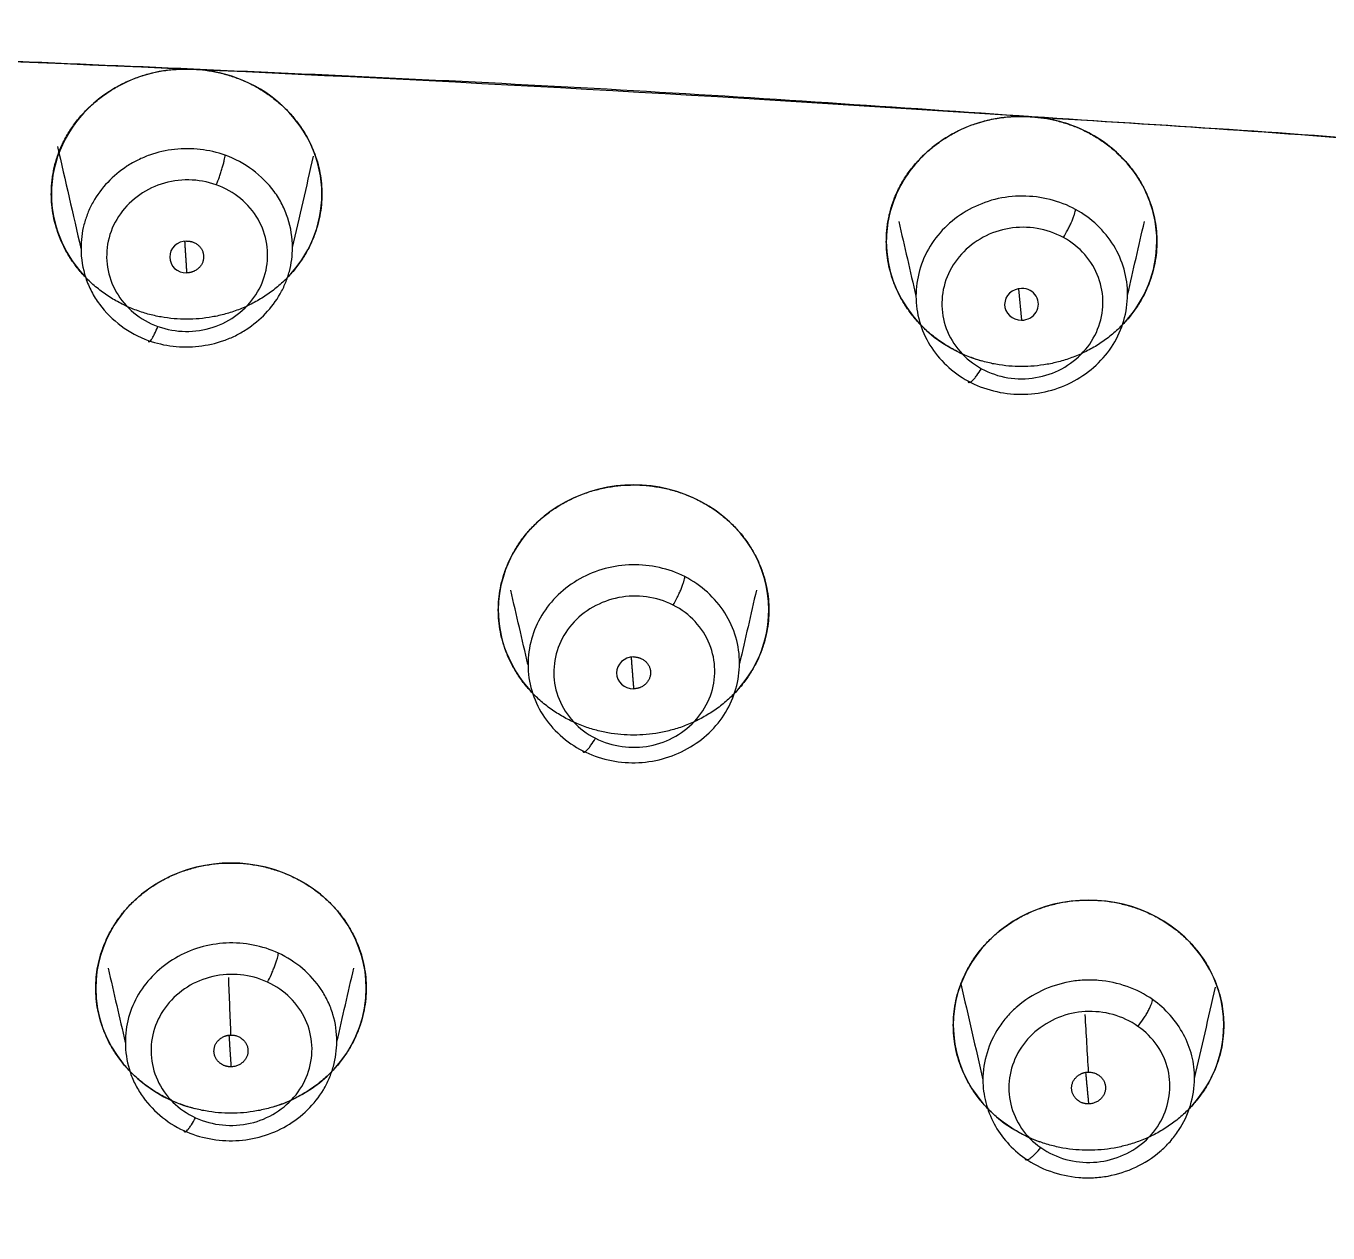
# Model space of a CAD drawing. Header units: millimetres. Extents: x 8883 to 11259, y -10160 to -6800.
# Drawn here: x 9752.94 to 9768.3, y -8339.94 to -8325.71 of the extents above; entities that cross this region are included whole.
import ezdxf

# ---------------------------------------------------------------- set-up
doc = ezdxf.new("R2010")
doc.units = ezdxf.units.MM
doc.layers.add('DIM', color=5, linetype='Continuous', lineweight=13)
doc.styles.add('ARIAL', font='arial.ttf')
doc.dimstyles.get("Standard").update_dxf_attribs({"dimtxt": 15, "dimasz": 15, "dimexe": 0.18, "dimexo": 0.0625, "dimgap": 4, "dimtad": 0, "dimdec": 1, "dimdsep": 46, "dimtxsty": 'ARIAL', "dimcen": 0, "dimclrd": 5, "dimclre": 5, "dimclrt": 5, "dimadec": 0, "dimazin": 0, "dimtfac": 1, "dimtdec": 1, "dimtofl": 0, "dimtmove": 0, "dimatfit": 3, "dimfxl": 1, "dimtolj": 1, "dimtzin": 0, "dimarcsym": 0})

# ---------------------------------------------------------------- blocks, each defined once
blk = doc.blocks.new('*D181')
at = {"layer": 'Defpoints', "color": 0, "transparency": 16777216}
for p in [(9790.112, -8262.466), (9790.112, -8375.129), (9680.114, -8375.98)]:
    blk.add_point(p, dxfattribs=at)
at = {"layer": 'DIM', "color": 5, "lineweight": -2, "transparency": 16777216}
for p, q in [((9680.114, -8375.917), (9680.114, -8262.286)), ((9790.112, -8375.067), (9790.112, -8262.286)), ((9698.114, -8262.466), (9711.106, -8262.466)), ((9772.112, -8262.466), (9759.12, -8262.466))]:
    blk.add_line(p, q, dxfattribs=at)
at = {"layer": 'DIM', "color": 5, "transparency": 16777216}
for points in [[(9698.114, -8259.466), (9698.114, -8265.466), (9680.114, -8262.466)], [(9772.112, -8259.466), (9772.112, -8265.466), (9790.112, -8262.466)]]:
    blk.add_solid(points, dxfattribs=at)
at = {"layer": 'DIM', "color": 5, "transparency": 16777216, "insert": (9735.113, -8262.466), "char_height": 18, "attachment_point": 5, "style": 'ARIAL'}
blk.add_mtext('\\A1;110', dxfattribs=at)
blk = doc.blocks.new('*D185')
at = {"layer": 'Defpoints', "color": 0, "transparency": 16777216}
for p in [(9678.596, -7626.145), (9989.37, -9683.127), (10114.894, -9683.127)]:
    blk.add_point(p, dxfattribs=at)
at = {"layer": 'DIM', "color": 5, "lineweight": -2, "transparency": 16777216}
for p, q in [((9678.658, -7626.145), (10115.074, -7626.145)), ((10114.894, -7644.145), (10114.894, -8614.508)), ((10114.894, -9665.127), (10114.894, -8694.764)), ((9989.433, -9683.127), (10115.074, -9683.127))]:
    blk.add_line(p, q, dxfattribs=at)
at = {"layer": 'DIM', "color": 5, "transparency": 16777216}
for points in [[(10111.894, -7644.145), (10117.894, -7644.145), (10114.894, -7626.145)], [(10111.894, -9665.127), (10117.894, -9665.127), (10114.894, -9683.127)]]:
    blk.add_solid(points, dxfattribs=at)
at = {"layer": 'DIM', "color": 5, "transparency": 16777216, "insert": (10114.894, -8654.636), "char_height": 18, "attachment_point": 5, "rotation": 90, "style": 'ARIAL'}
blk.add_mtext('\\A1;(2280)', dxfattribs=at)

msp = doc.modelspace()

# ---------------------------------------------------------------- linework, layer by layer
at = {"linetype": 'Continuous', "lineweight": 13}
msp.add_line((9764.65, -8328.808), (9764.685, -8329.18), dxfattribs=at)
at = {"linetype": 'Continuous', "lineweight": 18}
for centre, major_axis, ratio, start_param, end_param in [((9754.838, -8327.693), (1.595, 0), 0.924527, 1.520933, 3.141593), ((9754.838, -8327.693), (1.595, 0), 0.924527, 0, 1.520933), ((9754.838, -8327.693), (1.595, 0), 0.924527, 3.141593, 3.845113), ((9754.838, -8327.693), (1.595, 0), 0.924527, 5.543929, 6.283185), ((9754.838, -8328.434), (-0.2, -0.01), 0.939779, 4.666823, 7.808413), ((9764.685, -8328.252), (1.595, 0), 0.924527, 3.141593, 4.411385), ((9764.685, -8328.252), (1.595, 0), 0.924527, 5.564251, 6.283185), ((9764.685, -8328.992), (-0.199, -0.014), 0.939445, 4.644251, 7.785843), ((9764.685, -8328.992), (-0.199, -0.014), 0.939445, 1.502658, 4.644251), ((9760.109, -8332.596), (1.595, 0), 0.924527, 0, 3.141593), ((9760.109, -8332.596), (1.595, 0), 0.924527, 3.141593, 3.84207), ((9760.109, -8332.596), (1.595, 0), 0.924527, 5.544322, 6.283185), ((9760.109, -8333.337), (-0.2, -0.012), 0.938172, 4.655453, 7.797043), ((9755.361, -8337.054), (1.595, 0), 0.924527, 0, 3.141593), ((9765.475, -8337.491), (1.595, 0), 0.924527, 0, 3.141593), ((9755.361, -8337.054), (1.595, 0), 0.924527, 3.141593, 4.440985), ((9755.361, -8337.054), (1.595, 0), 0.924527, 5.030475, 6.283185), ((9765.475, -8337.491), (1.595, 0), 0.924527, 3.141593, 4.343645), ((9765.475, -8337.491), (1.595, 0), 0.924527, 5.5455, 6.283185)]:
    msp.add_ellipse(centre, major_axis=major_axis, ratio=ratio, start_param=start_param, end_param=end_param, dxfattribs=at)
for points, knots in [([(9784.725, -8333.932), (9784.566, -8332.516), (9784.334, -8331.238), (9783.876, -8329.53), (9783.705, -8328.995), (9783.421, -8328.244), (9783.321, -8328.003), (9783.114, -8327.537), (9783.024, -8327.349), (9782.364, -8326.089), (9781.712, -8325.192), (9780.552, -8324.02), (9780.134, -8323.657), (9779.237, -8322.988), (9778.728, -8322.667), (9777.289, -8321.883), (9776.201, -8321.453), (9774.377, -8320.948), (9773.737, -8320.803), (9772.73, -8320.62), (9772.214, -8320.537), (9771.592, -8320.456), (9771.32, -8320.425), (9771.138, -8320.404), (9771.018, -8320.392), (9769.942, -8320.281), (9768.677, -8320.173), (9766.403, -8320.004), (9765.582, -8319.947), (9764.257, -8319.859), (9763.571, -8319.815), (9762.729, -8319.763), (9762.36, -8319.74), (9762.111, -8319.725), (9762.016, -8319.719), (9741.842, -8318.508), (9721.878, -8318.652), (9701.968, -8320.141)], [0, 0, 0, 0, 0.0625, 0.0625, 0.09375, 0.09375, 0.109375, 0.109375, 0.125, 0.125, 0.1875, 0.1875, 0.21875, 0.21875, 0.25, 0.25, 0.3125, 0.3125, 0.34375, 0.34375, 0.359375, 0.367187, 0.371094, 0.371094, 0.375, 0.375, 0.4375, 0.4375, 0.46875, 0.46875, 0.484375, 0.492187, 0.496094, 0.496094, 0.5, 0.5, 1, 1, 1, 1]), ([(9768.086, -8318.742), (9768.157, -8318.747), (9768.315, -8318.759), (9768.576, -8318.778), (9768.884, -8318.801), (9769.238, -8318.829), (9769.6, -8318.858), (9769.951, -8318.888), (9770.27, -8318.916), (9770.577, -8318.946), (9770.872, -8318.975), (9771.178, -8319.008), (9771.556, -8319.051), (9772.065, -8319.115), (9772.745, -8319.212), (9773.475, -8319.336), (9774.061, -8319.454), (9774.457, -8319.542), (9774.742, -8319.609), (9775.061, -8319.688), (9775.414, -8319.781), (9775.801, -8319.891), (9776.22, -8320.019), (9776.67, -8320.168), (9777.139, -8320.336), (9777.612, -8320.522), (9778.078, -8320.721), (9778.537, -8320.934), (9778.988, -8321.162), (9779.43, -8321.404), (9779.77, -8321.607), (9780.021, -8321.766), (9780.195, -8321.881), (9780.39, -8322.014), (9780.605, -8322.168), (9780.838, -8322.343), (9781.087, -8322.54), (9781.338, -8322.749), (9781.577, -8322.961), (9781.794, -8323.163), (9781.991, -8323.355), (9782.201, -8323.569), (9782.454, -8323.841), (9782.777, -8324.212), (9783.18, -8324.72), (9783.577, -8325.287), (9783.856, -8325.743), (9784.014, -8326.018), (9784.103, -8326.178), (9784.208, -8326.374), (9784.327, -8326.605), (9784.458, -8326.873), (9784.618, -8327.219), (9784.791, -8327.624), (9784.965, -8328.069), (9785.123, -8328.509), (9785.268, -8328.952), (9785.404, -8329.408), (9785.5, -8329.763), (9785.571, -8330.042), (9785.627, -8330.273), (9785.69, -8330.547), (9785.748, -8330.815), (9785.79, -8331.024), (9785.818, -8331.163), (9785.831, -8331.233), (9785.835, -8331.256)], [0, 0, 0, 0, 0.008709, 0.019323, 0.031841, 0.046264, 0.062593, 0.076092, 0.089101, 0.101623, 0.113655, 0.125198, 0.13908, 0.159927, 0.187721, 0.222874, 0.250197, 0.260591, 0.272489, 0.285891, 0.300795, 0.317201, 0.335105, 0.354506, 0.375401, 0.396227, 0.417053, 0.437885, 0.458725, 0.479571, 0.500423, 0.507918, 0.516585, 0.526427, 0.537441, 0.549628, 0.562984, 0.577298, 0.590709, 0.603219, 0.614829, 0.625542, 0.64118, 0.662052, 0.688171, 0.724142, 0.75085, 0.757103, 0.765022, 0.774604, 0.785848, 0.798753, 0.813312, 0.835328, 0.856078, 0.875554, 0.896318, 0.917054, 0.93778, 0.944426, 0.954796, 0.968897, 0.981358, 0.990699, 0.996914, 1, 1, 1, 1]), ([(9785.835, -8331.256), (9785.465, -8329.252), (9784.856, -8327.502), (9783.587, -8325.264), (9783.104, -8324.582), (9782.019, -8323.344), (9781.456, -8322.818), (9777.956, -8320.222), (9773.733, -8319.035), (9768.086, -8318.742)], [0, 0, 0, 0, 0.25, 0.25, 0.375, 0.375, 0.5, 0.5, 1, 1, 1, 1]), ([(9701.968, -8320.141), (9702.073, -8320.134), (9702.286, -8320.118), (9702.609, -8320.094), (9702.939, -8320.07), (9703.275, -8320.045), (9703.618, -8320.021), (9703.968, -8319.996), (9704.325, -8319.971), (9704.688, -8319.946), (9705.058, -8319.921), (9705.435, -8319.896), (9705.819, -8319.87), (9706.209, -8319.845), (9706.607, -8319.819), (9707.01, -8319.794), (9707.421, -8319.768), (9707.838, -8319.742), (9708.263, -8319.716), (9708.693, -8319.691), (9709.131, -8319.665), (9709.575, -8319.64), (9710.027, -8319.614), (9710.485, -8319.589), (9710.949, -8319.564), (9711.421, -8319.539), (9711.899, -8319.514), (9712.384, -8319.489), (9712.875, -8319.465), (9714.289, -8319.396), (9716.46, -8319.299), (9719.228, -8319.196), (9721.512, -8319.123), (9723.312, -8319.074), (9725.382, -8319.025), (9727.832, -8318.979), (9730.768, -8318.944), (9733.543, -8318.928), (9735.976, -8318.928), (9738.118, -8318.938), (9740.022, -8318.955), (9741.761, -8318.978), (9743.34, -8319.004), (9744.762, -8319.031), (9746.195, -8319.063), (9747.762, -8319.103), (9749.461, -8319.152), (9751.287, -8319.213), (9753.113, -8319.28), (9755.061, -8319.361), (9757.13, -8319.456), (9759.057, -8319.554), (9760.663, -8319.642), (9761.83, -8319.71), (9762.764, -8319.767), (9763.417, -8319.808), (9763.966, -8319.843), (9764.403, -8319.871), (9764.832, -8319.9), (9765.191, -8319.923), (9765.541, -8319.946), (9765.923, -8319.971), (9766.315, -8319.997), (9766.699, -8320.023), (9767.017, -8320.045), (9767.269, -8320.062), (9767.455, -8320.075), (9767.656, -8320.09), (9767.9, -8320.108), (9768.218, -8320.131), (9768.56, -8320.158), (9768.925, -8320.187), (9769.293, -8320.218), (9769.634, -8320.248), (9769.918, -8320.274), (9770.141, -8320.295), (9770.355, -8320.316), (9770.639, -8320.345), (9771.129, -8320.399), (9771.721, -8320.474), (9772.283, -8320.557), (9772.696, -8320.625), (9773.033, -8320.685), (9773.369, -8320.75), (9773.702, -8320.818), (9774.032, -8320.891), (9774.29, -8320.952), (9774.498, -8321.003), (9774.674, -8321.048), (9774.908, -8321.111), (9775.254, -8321.208), (9775.622, -8321.319), (9775.965, -8321.432), (9776.229, -8321.523), (9776.499, -8321.622), (9776.817, -8321.744), (9777.18, -8321.895), (9777.646, -8322.103), (9778.154, -8322.354), (9778.645, -8322.627), (9779.067, -8322.884), (9779.477, -8323.156), (9779.925, -8323.483), (9780.276, -8323.771), (9780.528, -8323.996), (9780.678, -8324.135), (9780.836, -8324.287), (9781, -8324.454), (9781.171, -8324.636), (9781.348, -8324.833), (9781.586, -8325.114), (9781.851, -8325.451), (9782.108, -8325.811), (9782.287, -8326.08), (9782.396, -8326.253), (9782.468, -8326.371), (9782.528, -8326.47), (9782.597, -8326.587), (9782.672, -8326.717), (9782.752, -8326.861), (9782.837, -8327.019), (9782.926, -8327.19), (9783.019, -8327.376), (9783.115, -8327.576), (9783.223, -8327.812), (9783.34, -8328.081), (9783.461, -8328.378), (9783.575, -8328.677), (9783.683, -8328.978), (9783.793, -8329.306), (9783.903, -8329.663), (9784.012, -8330.046), (9784.112, -8330.429), (9784.193, -8330.765), (9784.26, -8331.066), (9784.318, -8331.343), (9784.38, -8331.654), (9784.443, -8331.999), (9784.507, -8332.376), (9784.567, -8332.754), (9784.617, -8333.104), (9784.657, -8333.395), (9784.687, -8333.626), (9784.709, -8333.799), (9784.72, -8333.894), (9784.725, -8333.932)], [0, 0, 0, 0, 0.003472, 0.007017, 0.010637, 0.01433, 0.018097, 0.021937, 0.025852, 0.02984, 0.033902, 0.038037, 0.042247, 0.04653, 0.050887, 0.055317, 0.059822, 0.0644, 0.069052, 0.073777, 0.078576, 0.083449, 0.088396, 0.093417, 0.098511, 0.103679, 0.108921, 0.114236, 0.119626, 0.125089, 0.160702, 0.191013, 0.216023, 0.235732, 0.250139, 0.284029, 0.316164, 0.346545, 0.375171, 0.396039, 0.416876, 0.437683, 0.453146, 0.468719, 0.484401, 0.500192, 0.520195, 0.540196, 0.560198, 0.5802, 0.604203, 0.628208, 0.643578, 0.657016, 0.666611, 0.674304, 0.678514, 0.684677, 0.688697, 0.692631, 0.696479, 0.700242, 0.705178, 0.709391, 0.712881, 0.715648, 0.717693, 0.719014, 0.722251, 0.725746, 0.729498, 0.733507, 0.737772, 0.741635, 0.744757, 0.747138, 0.749003, 0.751818, 0.756496, 0.765216, 0.771444, 0.775187, 0.778965, 0.78272, 0.786453, 0.790166, 0.793858, 0.795209, 0.797216, 0.799881, 0.803205, 0.809074, 0.81258, 0.815166, 0.818342, 0.822108, 0.826464, 0.831409, 0.839099, 0.845366, 0.850215, 0.855686, 0.861929, 0.868947, 0.871095, 0.873417, 0.875915, 0.878589, 0.881439, 0.884464, 0.887665, 0.894134, 0.899238, 0.902978, 0.905355, 0.90637, 0.907783, 0.909363, 0.911112, 0.913028, 0.915112, 0.917363, 0.919783, 0.922371, 0.925129, 0.928901, 0.932663, 0.936416, 0.940159, 0.943891, 0.948627, 0.953326, 0.957983, 0.9626, 0.965548, 0.968894, 0.972636, 0.976774, 0.981307, 0.986188, 0.990362, 0.99383, 0.996592, 0.998649, 1, 1, 1, 1]), ([(9768.078, -8319.735), (9768.078, -8319.735), (9769.47, -8319.839), (9772.257, -8320.053), (9776.321, -8320.978), (9780.051, -8322.786), (9783.689, -8326.761), (9784.624, -8330.63), (9784.949, -8333.182)], [0, 0, 0, 0, 0.000003, 0.166669, 0.333335, 0.500001, 0.666668, 1, 1, 1, 1]), ([(9784.947, -8333.182), (9784.889, -8332.749), (9784.73, -8331.678), (9784.369, -8329.973), (9783.761, -8328.1), (9782.634, -8325.71), (9780.865, -8323.58), (9778.532, -8322.06), (9776.603, -8321.2), (9774.591, -8320.592), (9772.546, -8320.176), (9770.821, -8319.961), (9769.434, -8319.838), (9768.636, -8319.777), (9768.184, -8319.743), (9768.078, -8319.735)], [0, 0, 0, 0, 0.05767, 0.142155, 0.226639, 0.311123, 0.480092, 0.564576, 0.649061, 0.733545, 0.818029, 0.902513, 0.944756, 0.986998, 1, 1, 1, 1]), ([(9782.947, -8331.186), (9782.941, -8331.161), (9782.93, -8331.113), (9782.913, -8331.04), (9782.896, -8330.967), (9782.879, -8330.894), (9782.861, -8330.822), (9782.843, -8330.749), (9782.825, -8330.677), (9782.806, -8330.604), (9782.787, -8330.532), (9782.768, -8330.459), (9782.749, -8330.387), (9782.729, -8330.315), (9782.709, -8330.243), (9782.689, -8330.171), (9782.668, -8330.099), (9782.647, -8330.027), (9782.626, -8329.956), (9782.604, -8329.884), (9782.582, -8329.813), (9782.56, -8329.741), (9782.537, -8329.67), (9782.514, -8329.599), (9782.491, -8329.528), (9782.467, -8329.457), (9782.443, -8329.386), (9782.419, -8329.316), (9782.394, -8329.245), (9782.369, -8329.175), (9782.338, -8329.089), (9782.279, -8328.929), (9782.166, -8328.638), (9781.971, -8328.176), (9781.753, -8327.722), (9781.54, -8327.326), (9781.341, -8326.98), (9781.104, -8326.606), (9780.88, -8326.289), (9780.72, -8326.078), (9780.612, -8325.942), (9780.503, -8325.808), (9780.379, -8325.664), (9780.24, -8325.507), (9780.082, -8325.337), (9779.908, -8325.159), (9779.717, -8324.975), (9779.511, -8324.786), (9779.299, -8324.603), (9779.08, -8324.425), (9778.867, -8324.262), (9778.663, -8324.114), (9778.469, -8323.98), (9778.288, -8323.861), (9778.12, -8323.756), (9777.968, -8323.665), (9777.813, -8323.575), (9777.649, -8323.485), (9777.475, -8323.393), (9777.293, -8323.3), (9777.108, -8323.21), (9776.922, -8323.123), (9776.735, -8323.039), (9776.545, -8322.957), (9776.231, -8322.827), (9775.786, -8322.658), (9775.204, -8322.463), (9774.611, -8322.287), (9774.009, -8322.131), (9773.4, -8321.991), (9772.783, -8321.868), (9772.151, -8321.759), (9771.483, -8321.662), (9770.761, -8321.573), (9769.973, -8321.492), (9769.209, -8321.426), (9768.559, -8321.375), (9768.116, -8321.341), (9767.89, -8321.324), (9767.811, -8321.318)], [0, 0, 0, 0, 0.003953, 0.007905, 0.011857, 0.015809, 0.019759, 0.02371, 0.027659, 0.031609, 0.035557, 0.039505, 0.043452, 0.047398, 0.051343, 0.055288, 0.059232, 0.063175, 0.067118, 0.071059, 0.075, 0.07894, 0.082879, 0.086817, 0.090755, 0.094692, 0.098628, 0.102563, 0.106498, 0.110432, 0.114365, 0.120894, 0.137304, 0.163584, 0.199756, 0.216299, 0.233918, 0.262115, 0.285265, 0.294207, 0.303127, 0.312024, 0.320898, 0.332421, 0.344294, 0.356517, 0.370682, 0.384888, 0.399138, 0.413433, 0.427781, 0.439693, 0.451588, 0.463469, 0.472381, 0.481313, 0.490263, 0.499232, 0.509447, 0.519667, 0.529889, 0.540114, 0.550341, 0.560569, 0.570795, 0.601018, 0.631379, 0.661883, 0.69253, 0.723315, 0.754256, 0.785378, 0.817926, 0.853633, 0.892515, 0.93461, 0.966572, 0.98837, 1, 1, 1, 1]), ([(9767.811, -8321.318), (9770.003, -8321.449), (9771.921, -8321.694), (9774.382, -8322.235), (9775.134, -8322.444), (9776.158, -8322.801), (9776.483, -8322.928), (9776.943, -8323.128), (9777.093, -8323.196), (9777.383, -8323.337), (9777.488, -8323.39), (9780.41, -8324.973), (9782.173, -8327.541), (9782.947, -8331.186)], [0, 0, 0, 0, 0.25, 0.25, 0.375, 0.375, 0.4375, 0.4375, 0.46875, 0.46875, 0.5, 0.5, 1, 1, 1, 1]), ([(9764.807, -8326.781), (9763.219, -8326.673), (9759.984, -8326.448), (9756.626, -8326.296), (9754.917, -8326.22)], [0, 0, 0, 0, 0.5, 1, 1, 1, 1]), ([(9764.807, -8326.781), (9764.698, -8326.773), (9764.588, -8326.776), (9764.371, -8326.802), (9764.263, -8326.826), (9764.057, -8326.892), (9763.957, -8326.936), (9763.769, -8327.04), (9763.682, -8327.101), (9763.521, -8327.239), (9763.448, -8327.315), (9763.321, -8327.48), (9763.267, -8327.569), (9763.18, -8327.754), (9763.146, -8327.851), (9763.101, -8328.049), (9763.09, -8328.15), (9763.09, -8328.252)], [0, 0, 0, 0, 0.125, 0.125, 0.25, 0.25, 0.375, 0.375, 0.5, 0.5, 0.625, 0.625, 0.75, 0.75, 0.875, 0.875, 1, 1, 1, 1]), ([(9769.417, -8327.111), (9768.665, -8327.038), (9767.142, -8326.929), (9765.59, -8326.834), (9764.807, -8326.781)], [0, 0, 0, 0, 0.5, 1, 1, 1, 1]), ([(9766.281, -8328.252), (9766.281, -8328.16), (9766.271, -8328.068), (9766.234, -8327.887), (9766.207, -8327.799), (9766.134, -8327.628), (9766.089, -8327.545), (9765.984, -8327.39), (9765.923, -8327.317), (9765.788, -8327.182), (9765.714, -8327.12), (9765.554, -8327.011), (9765.468, -8326.963), (9765.29, -8326.884), (9765.196, -8326.851), (9765.004, -8326.804), (9764.906, -8326.788), (9764.807, -8326.781)], [0, 0, 0, 0, 0.125, 0.125, 0.25, 0.25, 0.375, 0.375, 0.5, 0.5, 0.625, 0.625, 0.75, 0.75, 0.875, 0.875, 1, 1, 1, 1]), ([(9755.188, -8327.584), (9755.2, -8327.555), (9755.219, -8327.506), (9755.243, -8327.436), (9755.259, -8327.384), (9755.273, -8327.336), (9755.283, -8327.294), (9755.289, -8327.259), (9755.291, -8327.241), (9755.292, -8327.234)], [0, 0, 0, 0, 0.249993, 0.375081, 0.500168, 0.625255, 0.750343, 0.87543, 1, 1, 1, 1]), ([(9765.178, -8328.204), (9765.194, -8328.177), (9765.221, -8328.131), (9765.254, -8328.066), (9765.277, -8328.017), (9765.295, -8327.972), (9765.31, -8327.931), (9765.319, -8327.898), (9765.322, -8327.881), (9765.322, -8327.873)], [0, 0, 0, 0, 0.249982, 0.375064, 0.500146, 0.625228, 0.75031, 0.875392, 1, 1, 1, 1]), ([(9753.592, -8328.335), (9753.592, -8328.452), (9753.611, -8328.568), (9753.666, -8328.735), (9753.689, -8328.789), (9753.743, -8328.894), (9753.774, -8328.944), (9753.881, -8329.087), (9753.967, -8329.173), (9754.162, -8329.318), (9754.27, -8329.376), (9754.386, -8329.418)], [0, 0, 0, 0, 0.25, 0.25, 0.375, 0.375, 0.5, 0.5, 0.75, 0.75, 1, 1, 1, 1]), ([(9754.386, -8329.418), (9754.574, -8329.485), (9754.78, -8329.508), (9755.081, -8329.475), (9755.18, -8329.453), (9755.322, -8329.403), (9755.368, -8329.384), (9755.457, -8329.34), (9755.587, -8329.266), (9755.701, -8329.171), (9755.836, -8329.03), (9755.894, -8328.952), (9755.965, -8328.826), (9755.986, -8328.783), (9756.022, -8328.695), (9756.068, -8328.56), (9756.086, -8328.418), (9756.086, -8328.323)], [0, 0, 0, 0, 0.25, 0.25, 0.375, 0.375, 0.4375, 0.4375, 0.5, 0.625, 0.625, 0.75, 0.75, 0.8125, 0.8125, 0.875, 1, 1, 1, 1]), ([(9763.44, -8328.897), (9763.44, -8328.998), (9763.454, -8329.098), (9763.509, -8329.292), (9763.551, -8329.386), (9763.658, -8329.56), (9763.724, -8329.64), (9763.875, -8329.783), (9763.96, -8329.846), (9764.053, -8329.896)], [0, 0, 0, 0, 0.25, 0.25, 0.5, 0.5, 0.75, 0.75, 1, 1, 1, 1]), ([(9764.053, -8329.896), (9764.146, -8329.947), (9764.248, -8329.986), (9764.459, -8330.039), (9764.568, -8330.053), (9764.787, -8330.053), (9764.896, -8330.041), (9765.108, -8329.987), (9765.209, -8329.947), (9765.399, -8329.844), (9765.487, -8329.781), (9765.643, -8329.636), (9765.711, -8329.555), (9765.875, -8329.289), (9765.933, -8329.084), (9765.935, -8328.879)], [0, 0, 0, 0, 0.125, 0.125, 0.25, 0.25, 0.375, 0.375, 0.5, 0.5, 0.625, 0.625, 0.75, 0.75, 1, 1, 1, 1]), ([(9754.386, -8329.418), (9754.387, -8329.423), (9754.389, -8329.431), (9754.396, -8329.435), (9754.407, -8329.427), (9754.422, -8329.409), (9754.44, -8329.379), (9754.467, -8329.329), (9754.487, -8329.283), (9754.499, -8329.253)], [0, 0, 0, 0, 0.124657, 0.249732, 0.374807, 0.499882, 0.624957, 0.750032, 1, 1, 1, 1]), ([(9764.053, -8329.896), (9764.053, -8329.901), (9764.056, -8329.91), (9764.067, -8329.915), (9764.082, -8329.909), (9764.104, -8329.893), (9764.129, -8329.867), (9764.166, -8329.821), (9764.194, -8329.779), (9764.212, -8329.751)], [0, 0, 0, 0, 0.124711, 0.249779, 0.374846, 0.499913, 0.62498, 0.750047, 1, 1, 1, 1]), ([(9760.576, -8332.539), (9760.592, -8332.512), (9760.617, -8332.465), (9760.649, -8332.399), (9760.67, -8332.349), (9760.688, -8332.303), (9760.701, -8332.262), (9760.71, -8332.228), (9760.713, -8332.211), (9760.714, -8332.203)], [0, 0, 0, 0, 0.249968, 0.375042, 0.500117, 0.625191, 0.750266, 0.875341, 1, 1, 1, 1]), ([(9758.864, -8333.24), (9758.864, -8333.344), (9758.878, -8333.447), (9758.937, -8333.646), (9758.981, -8333.742), (9759.094, -8333.919), (9759.164, -8334.001), (9759.322, -8334.145), (9759.412, -8334.207), (9759.509, -8334.256)], [0, 0, 0, 0, 0.25, 0.25, 0.5, 0.5, 0.75, 0.75, 1, 1, 1, 1]), ([(9759.509, -8334.256), (9759.603, -8334.304), (9759.704, -8334.34), (9759.914, -8334.387), (9760.022, -8334.398), (9760.237, -8334.395), (9760.345, -8334.38), (9760.552, -8334.324), (9760.652, -8334.283), (9760.837, -8334.179), (9760.923, -8334.116), (9761.075, -8333.972), (9761.141, -8333.891), (9761.301, -8333.629), (9761.357, -8333.427), (9761.358, -8333.225)], [0, 0, 0, 0, 0.125, 0.125, 0.25, 0.25, 0.375, 0.375, 0.5, 0.5, 0.625, 0.625, 0.75, 0.75, 1, 1, 1, 1]), ([(9759.509, -8334.256), (9759.509, -8334.262), (9759.512, -8334.27), (9759.522, -8334.274), (9759.537, -8334.269), (9759.557, -8334.252), (9759.581, -8334.226), (9759.615, -8334.179), (9759.643, -8334.137), (9759.659, -8334.108)], [0, 0, 0, 0, 0.124735, 0.249799, 0.374863, 0.499927, 0.62499, 0.750054, 1, 1, 1, 1]), ([(9755.791, -8336.983), (9755.806, -8336.956), (9755.83, -8336.908), (9755.859, -8336.84), (9755.879, -8336.79), (9755.896, -8336.742), (9755.913, -8336.687), (9755.919, -8336.656), (9755.92, -8336.641)], [0, 0, 0, 0, 0.249962, 0.375034, 0.500106, 0.625178, 0.750249, 1, 1, 1, 1]), ([(9766.058, -8337.505), (9766.078, -8337.48), (9766.11, -8337.437), (9766.15, -8337.375), (9766.177, -8337.329), (9766.199, -8337.285), (9766.222, -8337.233), (9766.23, -8337.204), (9766.231, -8337.19)], [0, 0, 0, 0, 0.249963, 0.375035, 0.500107, 0.625179, 0.750251, 1, 1, 1, 1]), ([(9754.115, -8337.696), (9754.115, -8337.804), (9754.131, -8337.911), (9754.178, -8338.066), (9754.197, -8338.116), (9754.244, -8338.214), (9754.271, -8338.261), (9754.363, -8338.398), (9754.437, -8338.481), (9754.606, -8338.625), (9754.702, -8338.687), (9754.804, -8338.734)], [0, 0, 0, 0, 0.25, 0.25, 0.375, 0.375, 0.5, 0.5, 0.75, 0.75, 1, 1, 1, 1]), ([(9754.804, -8338.734), (9754.993, -8338.821), (9755.207, -8338.861), (9755.524, -8338.847), (9755.629, -8338.83), (9755.831, -8338.771), (9755.927, -8338.729), (9756.107, -8338.624), (9756.19, -8338.561), (9756.336, -8338.418), (9756.4, -8338.338), (9756.477, -8338.209), (9756.5, -8338.164), (9756.539, -8338.072), (9756.556, -8338.025), (9756.595, -8337.882), (9756.609, -8337.783), (9756.609, -8337.684)], [0, 0, 0, 0, 0.25, 0.25, 0.375, 0.375, 0.5, 0.5, 0.625, 0.625, 0.75, 0.75, 0.8125, 0.8125, 0.875, 0.875, 1, 1, 1, 1]), ([(9764.229, -8338.137), (9764.229, -8338.181), (9764.232, -8338.226), (9764.243, -8338.314), (9764.252, -8338.358), (9764.285, -8338.488), (9764.318, -8338.573), (9764.447, -8338.812), (9764.571, -8338.953), (9764.723, -8339.06)], [0, 0, 0, 0, 0.125, 0.125, 0.25, 0.25, 0.5, 0.5, 1, 1, 1, 1]), ([(9764.723, -8339.06), (9764.815, -8339.124), (9764.917, -8339.176), (9765.132, -8339.252), (9765.246, -8339.276), (9765.418, -8339.291), (9765.476, -8339.292), (9765.591, -8339.287), (9765.648, -8339.28), (9765.818, -8339.249), (9765.928, -8339.213), (9766.134, -8339.116), (9766.231, -8339.054), (9766.359, -8338.945), (9766.399, -8338.906), (9766.473, -8338.823), (9766.507, -8338.779), (9766.598, -8338.641), (9766.644, -8338.541), (9766.708, -8338.334), (9766.725, -8338.226), (9766.725, -8338.118)], [0, 0, 0, 0, 0.125, 0.125, 0.25, 0.25, 0.3125, 0.3125, 0.375, 0.375, 0.5, 0.5, 0.625, 0.625, 0.6875, 0.6875, 0.75, 0.75, 0.875, 0.875, 1, 1, 1, 1]), ([(9754.804, -8338.734), (9754.806, -8338.745), (9754.812, -8338.754), (9754.83, -8338.745), (9754.849, -8338.728), (9754.871, -8338.701), (9754.903, -8338.654), (9754.928, -8338.611), (9754.943, -8338.582)], [0, 0, 0, 0, 0.249796, 0.374861, 0.499925, 0.624989, 0.750053, 1, 1, 1, 1]), ([(9764.723, -8339.06), (9764.725, -8339.071), (9764.734, -8339.081), (9764.759, -8339.076), (9764.784, -8339.063), (9764.813, -8339.04), (9764.857, -8338.999), (9764.891, -8338.961), (9764.912, -8338.935)], [0, 0, 0, 0, 0.249803, 0.374866, 0.499929, 0.624992, 0.750055, 1, 1, 1, 1])]:
    msp.add_open_spline(points, degree=3, knots=knots, dxfattribs=at)
for points in [[(9754.917, -8326.22), (9753.34, -8326.15), (9750.133, -8326.016), (9746.83, -8325.928), (9745.151, -8325.891)], [(9745.151, -8325.891), (9748.408, -8325.965), (9751.664, -8326.074), (9754.917, -8326.22)], [(9754.917, -8326.22), (9758.216, -8326.369), (9761.512, -8326.555), (9764.807, -8326.781)], [(9764.807, -8326.781), (9766.344, -8326.88), (9767.882, -8326.968), (9769.417, -8327.111)], [(9753.314, -8327.13), (9753.406, -8327.531), (9753.498, -8327.933), (9753.591, -8328.335)], [(9756.087, -8328.324), (9756.17, -8327.964), (9756.252, -8327.605), (9756.335, -8327.246)], [(9755.188, -8327.584), (9755.08, -8327.546), (9754.866, -8327.507), (9754.53, -8327.558), (9754.242, -8327.709), (9754.018, -8327.947), (9753.894, -8328.242), (9753.886, -8328.559), (9753.99, -8328.855), (9754.204, -8329.107), (9754.392, -8329.213), (9754.499, -8329.253)], [(9754.499, -8329.253), (9754.608, -8329.29), (9754.822, -8329.33), (9755.157, -8329.279), (9755.446, -8329.128), (9755.67, -8328.889), (9755.793, -8328.595), (9755.802, -8328.278), (9755.698, -8327.981), (9755.484, -8327.729), (9755.296, -8327.624), (9755.188, -8327.584)], [(9763.237, -8328.016), (9763.304, -8328.31), (9763.372, -8328.603), (9763.439, -8328.897)], [(9765.178, -8328.204), (9765.078, -8328.151), (9764.873, -8328.08), (9764.534, -8328.08), (9764.223, -8328.186), (9763.961, -8328.389), (9763.789, -8328.662), (9763.726, -8328.973), (9763.778, -8329.282), (9763.946, -8329.563), (9764.113, -8329.695), (9764.212, -8329.751)], [(9765.936, -8328.879), (9766.002, -8328.591), (9766.068, -8328.304), (9766.134, -8328.016)], [(9764.212, -8329.751), (9764.312, -8329.804), (9764.517, -8329.875), (9764.856, -8329.874), (9765.167, -8329.768), (9765.428, -8329.566), (9765.601, -8329.293), (9765.663, -8328.981), (9765.612, -8328.672), (9765.444, -8328.391), (9765.277, -8328.259), (9765.178, -8328.204)], [(9758.863, -8333.24), (9758.796, -8332.947), (9758.728, -8332.654), (9758.661, -8332.361)], [(9761.558, -8332.361), (9761.492, -8332.649), (9761.426, -8332.937), (9761.359, -8333.225)], [(9760.576, -8332.539), (9760.474, -8332.488), (9760.267, -8332.423), (9759.928, -8332.433), (9759.621, -8332.547), (9759.365, -8332.756), (9759.202, -8333.033), (9759.149, -8333.345), (9759.211, -8333.652), (9759.387, -8333.928), (9759.558, -8334.055), (9759.659, -8334.108)], [(9759.659, -8334.108), (9759.761, -8334.158), (9759.968, -8334.224), (9760.307, -8334.214), (9760.614, -8334.1), (9760.87, -8333.891), (9761.033, -8333.614), (9761.086, -8333.301), (9761.024, -8332.995), (9760.848, -8332.719), (9760.677, -8332.591), (9760.576, -8332.539)], [(9753.912, -8336.818), (9753.979, -8337.111), (9754.047, -8337.404), (9754.114, -8337.696)], [(9756.611, -8337.684), (9756.677, -8337.396), (9756.743, -8337.107), (9756.809, -8336.818)], [(9755.791, -8336.983), (9755.687, -8336.937), (9755.478, -8336.879), (9755.139, -8336.901), (9754.837, -8337.026), (9754.591, -8337.244), (9754.44, -8337.526), (9754.4, -8337.84), (9754.475, -8338.143), (9754.663, -8338.412), (9754.84, -8338.533), (9754.943, -8338.582)], [(9754.943, -8338.582), (9755.047, -8338.628), (9755.256, -8338.686), (9755.595, -8338.664), (9755.897, -8338.539), (9756.144, -8338.321), (9756.295, -8338.039), (9756.334, -8337.725), (9756.26, -8337.422), (9756.071, -8337.153), (9755.895, -8337.032), (9755.791, -8336.983)], [(9763.969, -8337.005), (9764.056, -8337.382), (9764.142, -8337.76), (9764.229, -8338.137)], [(9766.726, -8338.118), (9766.808, -8337.76), (9766.89, -8337.402), (9766.972, -8337.044)], [(9766.058, -8337.505), (9765.966, -8337.441), (9765.771, -8337.349), (9765.434, -8337.313), (9765.113, -8337.385), (9764.829, -8337.558), (9764.625, -8337.81), (9764.525, -8338.112), (9764.538, -8338.423), (9764.67, -8338.72), (9764.82, -8338.869), (9764.912, -8338.935)], [(9764.912, -8338.935), (9765.005, -8338.998), (9765.199, -8339.09), (9765.536, -8339.126), (9765.857, -8339.054), (9766.141, -8338.882), (9766.345, -8338.629), (9766.445, -8338.327), (9766.432, -8338.016), (9766.3, -8337.719), (9766.15, -8337.57), (9766.058, -8337.505)]]:
    msp.add_open_spline(points, degree=3, dxfattribs=at)
for points, weights in [([(9753.242, -8327.693), (9753.242, -8327.06), (9754.234, -8326.188), (9754.917, -8326.22)], [1, 0.919037438875, 0.919037438875, 1]), ([(9754.917, -8326.22), (9756.433, -8326.29), (9756.433, -8327.693)], [1, 0.72451443399, 1]), ([(9764.807, -8326.781), (9766.281, -8326.885), (9766.281, -8328.252)], [1, 0.733545658273, 1]), ([(9760.109, -8333.149), (9760.192, -8333.149), (9760.309, -8333.258), (9760.309, -8333.413), (9760.192, -8333.524), (9760.109, -8333.525)], [1, 0.923879429146, 0.923879429146, 0.923879429146, 0.923879429146, 1])]:
    msp.add_rational_spline(points, weights, degree=2, dxfattribs=at)
for points, weights, knots in [([(9763.09, -8328.252), (9763.09, -8327.608), (9764.112, -8326.732), (9764.807, -8326.781)], [1, 0.916416364064, 0.916418531666, 1], [0, 0, 0, 0.500003, 1, 1, 1]), ([(9756.433, -8327.693), (9756.433, -8329.168), (9754.838, -8329.168), (9753.242, -8329.168), (9753.242, -8327.693)], [1, 0.707106781187, 1, 0.707106781187, 1], [0, 0, 0, 0.5, 0.5, 1, 1, 1]), ([(9754.838, -8328.246), (9754.92, -8328.245), (9755.038, -8328.355), (9755.038, -8328.51), (9754.92, -8328.621), (9754.838, -8328.622)], [1, 0.923879143903, 0.923879143902, 0.923879143902, 0.923880180192, 1], [0, 0, 0, 0.25, 0.500001, 0.750001, 1, 1, 1]), ([(9766.281, -8328.252), (9766.281, -8329.726), (9764.685, -8329.726), (9763.09, -8329.726), (9763.09, -8328.252)], [1, 0.707106781187, 1, 0.707106781187, 1], [0, 0, 0, 0.5, 0.5, 1, 1, 1]), ([(9758.514, -8332.596), (9758.514, -8331.122), (9760.109, -8331.122), (9761.705, -8331.122), (9761.705, -8332.596)], [1, 0.707106781187, 1, 0.707106781187, 1], [0, 0, 0, 0.5, 0.5, 1, 1, 1]), ([(9761.705, -8332.596), (9761.705, -8334.071), (9760.109, -8334.071), (9758.514, -8334.071), (9758.514, -8332.596)], [1, 0.707106781187, 1, 0.707106781187, 1], [0, 0, 0, 0.5, 0.5, 1, 1, 1]), ([(9753.766, -8337.054), (9753.766, -8335.579), (9755.361, -8335.579), (9756.956, -8335.579), (9756.956, -8337.054)], [1, 0.707106781187, 1, 0.707106781187, 1], [0, 0, 0, 0.5, 0.5, 1, 1, 1]), ([(9763.88, -8337.491), (9763.88, -8336.016), (9765.475, -8336.016), (9767.07, -8336.016), (9767.07, -8337.491)], [1, 0.707106781187, 1, 0.707106781187, 1], [0, 0, 0, 0.5, 0.5, 1, 1, 1]), ([(9756.956, -8337.054), (9756.956, -8338.529), (9755.361, -8338.529), (9753.766, -8338.529), (9753.766, -8337.054)], [1, 0.707106781187, 1, 0.707106781187, 1], [0, 0, 0, 0.5, 0.5, 1, 1, 1]), ([(9755.361, -8337.982), (9755.277, -8337.983), (9755.159, -8337.871), (9755.162, -8337.715), (9755.281, -8337.608), (9755.361, -8337.607)], [1, 0.922369618366, 0.922369618366, 0.922369618366, 0.922369618366, 0.993816229655], [0, 0, 0, 0.252567, 0.505134, 0.757701, 1, 1, 1]), ([(9755.361, -8337.607), (9755.561, -8337.606), (9755.561, -8337.794), (9755.561, -8337.981), (9755.361, -8337.982)], [1, 0.70710720455, 1, 0.707106781187, 1], [0, 0, 0, 0.5, 0.5, 1, 1, 1]), ([(9767.07, -8337.491), (9767.07, -8338.966), (9765.475, -8338.966), (9763.88, -8338.966), (9763.88, -8337.491)], [1, 0.707106781187, 1, 0.707106781187, 1], [0, 0, 0, 0.5, 0.5, 1, 1, 1]), ([(9765.475, -8338.419), (9765.392, -8338.42), (9765.274, -8338.309), (9765.277, -8338.152), (9765.395, -8338.045), (9765.475, -8338.044)], [1, 0.922369618365, 0.922369618365, 0.922369618365, 0.922369618365, 0.993816206022], [0, 0, 0, 0.252567, 0.505134, 0.757701, 1, 1, 1]), ([(9765.475, -8338.044), (9765.675, -8338.043), (9765.675, -8338.23), (9765.675, -8338.417), (9765.475, -8338.419)], [1, 0.707107226233, 1, 0.707106781187, 1], [0, 0, 0, 0.5, 0.5, 1, 1, 1])]:
    msp.add_rational_spline(points, weights, degree=2, knots=knots, dxfattribs=at)
at = {"linetype": 'Continuous', "lineweight": 13}
for points, knots in [([(9755.292, -8327.234), (9755.104, -8327.166), (9754.794, -8327.133), (9754.496, -8327.199), (9754.354, -8327.249), (9754.308, -8327.269), (9754.219, -8327.313), (9754.089, -8327.387), (9753.974, -8327.483), (9753.84, -8327.625), (9753.781, -8327.704), (9753.71, -8327.83), (9753.689, -8327.873), (9753.654, -8327.962), (9753.609, -8328.098), (9753.592, -8328.24), (9753.592, -8328.335)], [0, 0, 0, 0, 0.25, 0.375, 0.375, 0.4375, 0.4375, 0.5, 0.625, 0.625, 0.75, 0.75, 0.8125, 0.8125, 0.875, 1, 1, 1, 1]), ([(9756.086, -8328.323), (9756.086, -8328.206), (9756.068, -8328.089), (9756.014, -8327.921), (9755.991, -8327.866), (9755.937, -8327.761), (9755.779, -8327.509), (9755.524, -8327.318), (9755.292, -8327.234)], [0, 0, 0, 0, 0.25, 0.25, 0.375, 0.375, 0.5, 1, 1, 1, 1]), ([(9765.322, -8327.873), (9765.134, -8327.771), (9764.915, -8327.717), (9764.586, -8327.716), (9764.477, -8327.729), (9764.265, -8327.782), (9764.163, -8327.823), (9763.878, -8327.979), (9763.716, -8328.129), (9763.552, -8328.396), (9763.51, -8328.492), (9763.454, -8328.691), (9763.44, -8328.794), (9763.44, -8328.897)], [0, 0, 0, 0, 0.25, 0.25, 0.375, 0.375, 0.5, 0.5, 0.75, 0.75, 0.875, 0.875, 1, 1, 1, 1]), ([(9765.935, -8328.879), (9765.936, -8328.778), (9765.922, -8328.676), (9765.867, -8328.481), (9765.742, -8328.199), (9765.508, -8327.975), (9765.322, -8327.873)], [0, 0, 0, 0, 0.25, 0.25, 0.5, 1, 1, 1, 1]), ([(9760.714, -8332.203), (9760.525, -8332.107), (9760.199, -8332.036), (9759.876, -8332.08), (9759.669, -8332.136), (9759.569, -8332.177), (9759.29, -8332.334), (9759.133, -8332.483), (9758.973, -8332.747), (9758.932, -8332.842), (9758.878, -8333.038), (9758.864, -8333.139), (9758.864, -8333.24)], [0, 0, 0, 0, 0.25, 0.375, 0.375, 0.5, 0.5, 0.75, 0.75, 0.875, 0.875, 1, 1, 1, 1]), ([(9761.358, -8333.225), (9761.359, -8333.121), (9761.345, -8333.017), (9761.287, -8332.817), (9761.243, -8332.72), (9761.072, -8332.453), (9760.908, -8332.302), (9760.714, -8332.203)], [0, 0, 0, 0, 0.25, 0.25, 0.5, 0.5, 1, 1, 1, 1]), ([(9755.92, -8336.641), (9755.731, -8336.554), (9755.517, -8336.514), (9755.199, -8336.528), (9755.094, -8336.546), (9754.892, -8336.605), (9754.795, -8336.647), (9754.616, -8336.753), (9754.533, -8336.816), (9754.386, -8336.96), (9754.322, -8337.04), (9754.219, -8337.213), (9754.18, -8337.306), (9754.128, -8337.498), (9754.115, -8337.597), (9754.115, -8337.696)], [0, 0, 0, 0, 0.25, 0.25, 0.375, 0.375, 0.5, 0.5, 0.625, 0.625, 0.75, 0.75, 0.875, 0.875, 1, 1, 1, 1]), ([(9756.609, -8337.684), (9756.61, -8337.576), (9756.595, -8337.468), (9756.548, -8337.313), (9756.528, -8337.262), (9756.482, -8337.164), (9756.455, -8337.116), (9756.363, -8336.979), (9756.289, -8336.896), (9756.119, -8336.751), (9756.023, -8336.689), (9755.92, -8336.641)], [0, 0, 0, 0, 0.25, 0.25, 0.375, 0.375, 0.5, 0.5, 0.75, 0.75, 1, 1, 1, 1]), ([(9766.231, -8337.19), (9766.139, -8337.125), (9766.037, -8337.073), (9765.822, -8336.997), (9765.708, -8336.973), (9765.536, -8336.959), (9765.478, -8336.957), (9765.363, -8336.963), (9765.306, -8336.969), (9765.136, -8337.001), (9765.025, -8337.037), (9764.818, -8337.135), (9764.722, -8337.197), (9764.594, -8337.306), (9764.553, -8337.346), (9764.48, -8337.429), (9764.446, -8337.473), (9764.355, -8337.612), (9764.309, -8337.712), (9764.246, -8337.92), (9764.23, -8338.029), (9764.229, -8338.137)], [0, 0, 0, 0, 0.125, 0.125, 0.25, 0.25, 0.3125, 0.3125, 0.375, 0.375, 0.5, 0.5, 0.625, 0.625, 0.6875, 0.6875, 0.75, 0.75, 0.875, 0.875, 1, 1, 1, 1]), ([(9766.725, -8338.118), (9766.726, -8338.073), (9766.723, -8338.029), (9766.712, -8337.939), (9766.704, -8337.895), (9766.671, -8337.764), (9766.638, -8337.68), (9766.509, -8337.439), (9766.384, -8337.297), (9766.231, -8337.19)], [0, 0, 0, 0, 0.125, 0.125, 0.25, 0.25, 0.5, 0.5, 1, 1, 1, 1])]:
    msp.add_open_spline(points, degree=3, knots=knots, dxfattribs=at)
for points, degree in [([(9754.814, -8328.25), (9754.838, -8328.622)], 1), ([(9760.08, -8333.154), (9760.109, -8333.525)], 1), ([(9755.361, -8337.607), (9755.352, -8337.382), (9755.343, -8337.156), (9755.334, -8336.93)], 3), ([(9765.475, -8338.044), (9765.462, -8337.819), (9765.449, -8337.593), (9765.435, -8337.367)], 3), ([(9755.337, -8337.617), (9755.361, -8337.982)], 1), ([(9765.441, -8338.058), (9765.475, -8338.419)], 1)]:
    msp.add_open_spline(points, degree=degree, dxfattribs=at)

# ---------------------------------------------------------------- dimensions: what is measured, and where the dimension line sits
at = {"layer": 'DIM', "color": 3}
dim = msp.add_linear_dim(base=(10114.894, -9683.127), p1=(9678.596, -7626.145), p2=(9989.37, -9683.127), angle=90, text='(2280)', dimstyle='Standard', override={"dimtxt": 18, "dimasz": 18, "dimgap": 5}, dxfattribs=at)
dim.commit()
dim.dimension.update_dxf_attribs({"geometry": '*D185', "text_midpoint": (10114.894, -8654.636)})
dim = msp.add_linear_dim(base=(9790.112, -8262.466), p1=(9680.114, -8375.98), p2=(9790.112, -8375.129), dimstyle='Standard', override={"dimtxt": 18, "dimasz": 18, "dimgap": 5}, dxfattribs=at)
dim.commit()
dim.dimension.update_dxf_attribs({"geometry": '*D181', "text_midpoint": (9735.113, -8262.466)})

doc.saveas('drawing.dxf')
